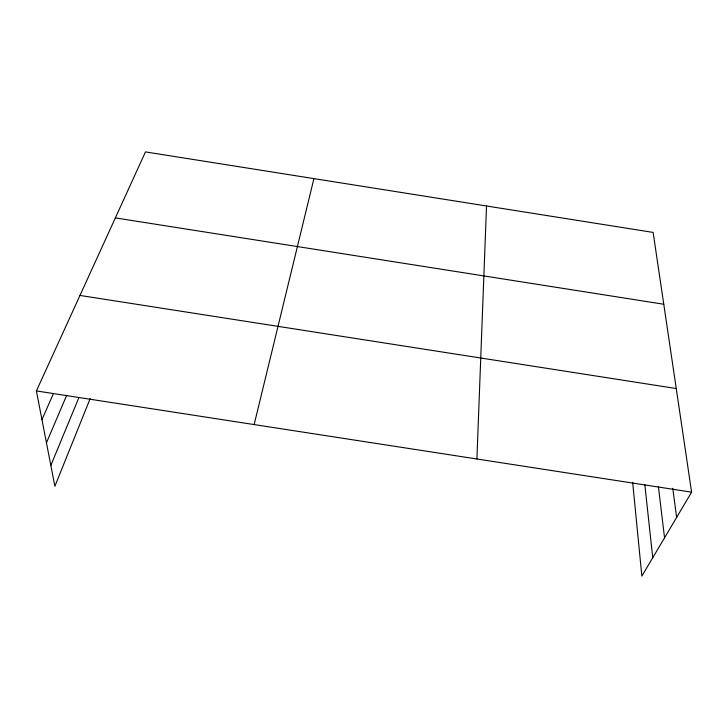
<?xml version="1.0" encoding="UTF-8"?>
<svg xmlns="http://www.w3.org/2000/svg" width="728" height="728" viewBox="0 0 728 728"><rect width="100%" height="100%" fill="white"/><g stroke="black" fill="none" stroke-linecap="round" stroke-linejoin="round"><path stroke-width="1.09" d="M476.904 458.986L486.522 205.988M254.145 424.57L313.914 178.615M90.217 398.498L54.873 486.277L36.4 390.936L145.473 151.906L653.134 232.414L691.6 492.155L641.859 576.094L632.659 482.309M50.833 465.438L78.888 397.615M46.456 442.815L66.694 395.295M41.969 419.656L53.353 393.712M36.4 390.936L691.6 492.155M79.971 295.441L676.257 388.534M115.361 217.899L663.772 304.249M672.772 488.297L676.63 517.417M658.412 486.704L664.546 537.81M644.808 484.584L652.743 557.73"/></g></svg>
